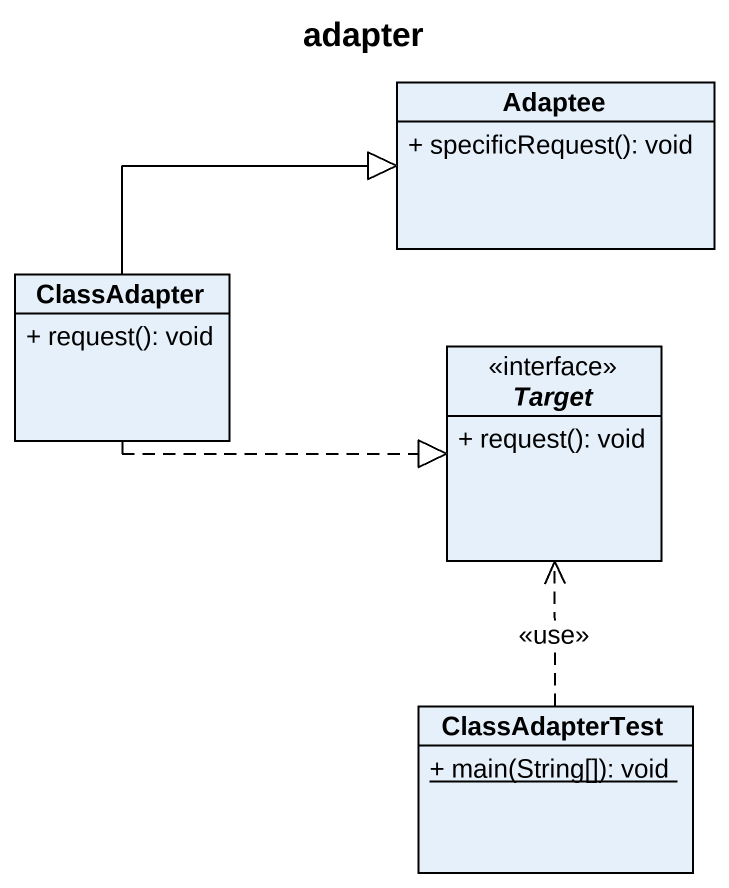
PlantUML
@startuml
title adapter
hide circle
hide empty members
skinparam classAttributeIconSize 0
class Adaptee {
  + specificRequest(): void
}
class ClassAdapter {
  + request(): void
}
interface Target <<interface>> {
  + request(): void
}
class ClassAdapterTest {
  {static} + main(String[]): void
}
ClassAdapter -right-|> Adaptee
ClassAdapter .right.|> Target
ClassAdapterTest .up.> Target : <<use>>
@enduml
